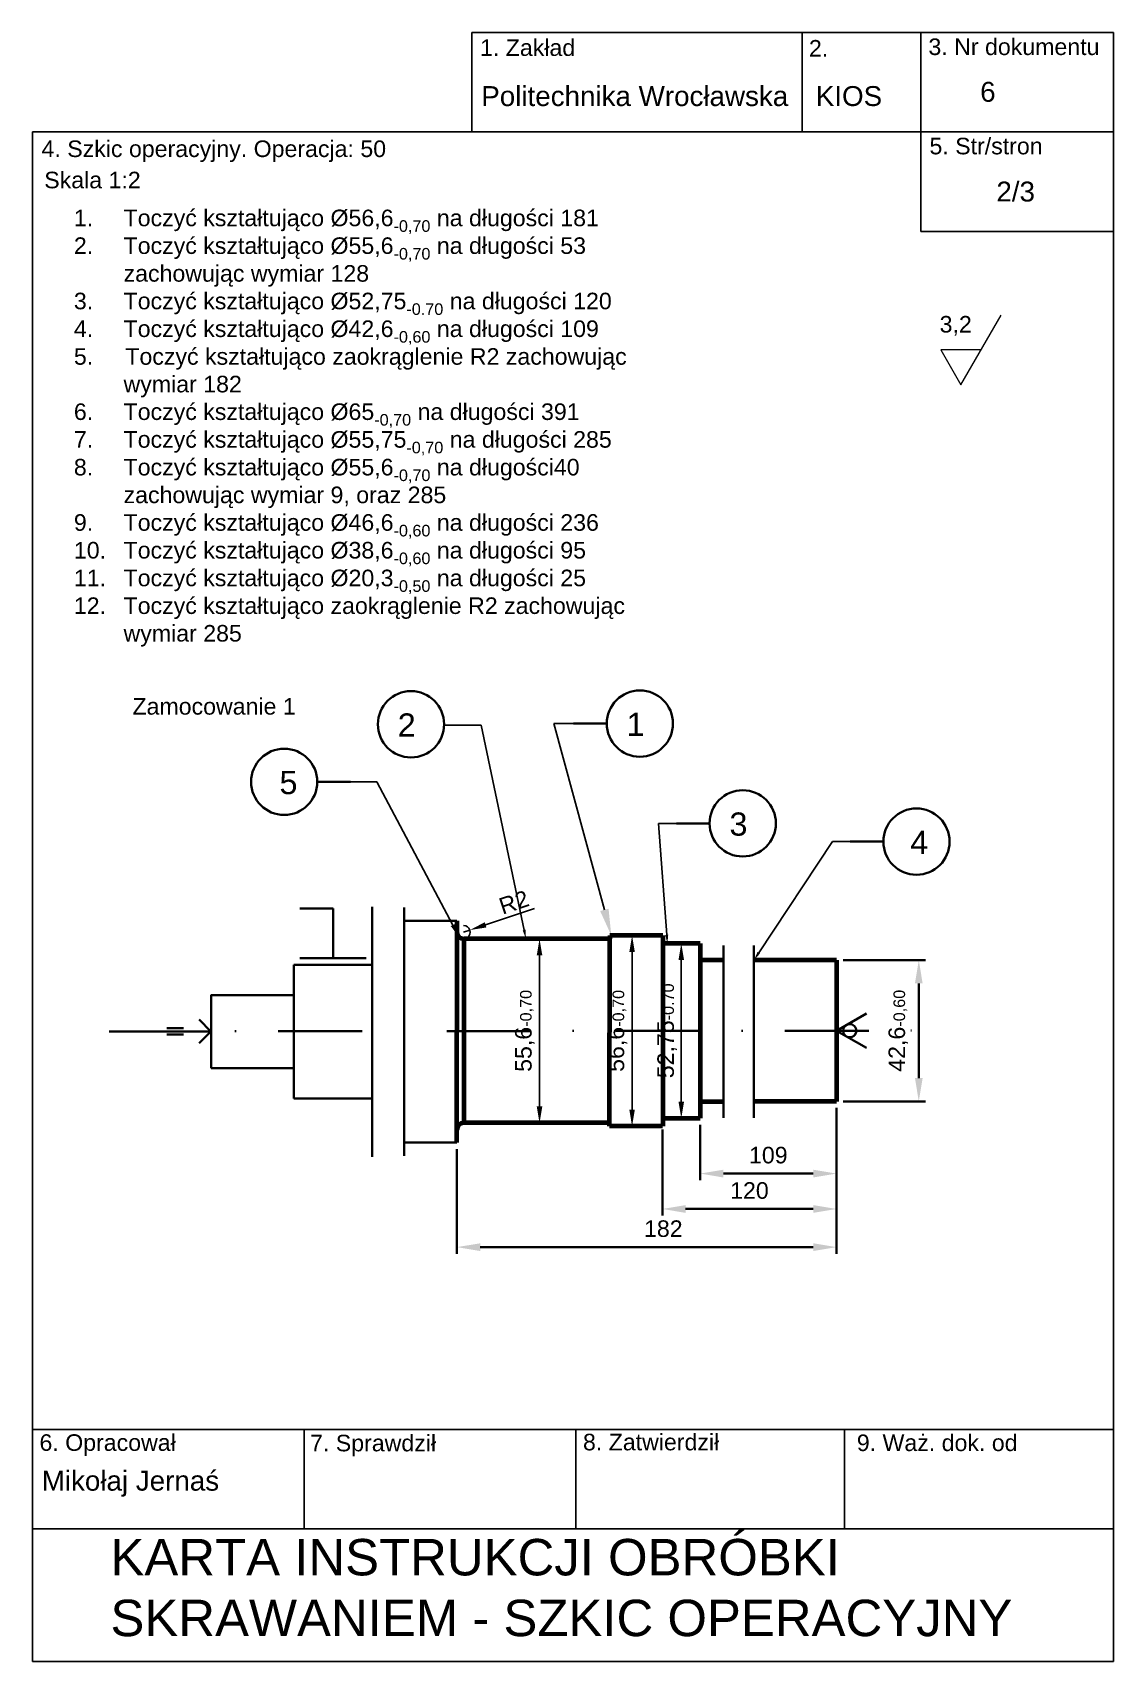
# Model space of a CAD drawing. Header units: millimetres. Extents: x 1335 to 6286, y 608 to 2939.
# Drawn here: x 3368.6 to 3531.8, y 1790.5 to 2036.3 of the extents above; entities that cross this region are included whole.
import ezdxf
from ezdxf import colors
from ezdxf.entities.mleader import LeaderData, LeaderLine
from ezdxf.math import Vec2, Vec3

# ---------------------------------------------------------------- set-up
doc = ezdxf.new("R2010")
doc.units = ezdxf.units.MM
doc.linetypes.add('DASHDOT', pattern=[25.4, 12.7, -6.35, 0, -6.35])
for name, color, linetype, lineweight in [('01.1 CIĄG. Z PRZERWANIEM', 255, 'Amzigzag', 35), ('01.1 CIĄGŁA CIENKA', 255, 'Continuous', 35), ('01.2 CIĄGŁA GRUBA', 7, 'Continuous', 70), ('04.1 DŁ. K+K CIENKA', 255, 'DASHDOT', 35)]:
    doc.layers.add(name, color=color, linetype=linetype, lineweight=lineweight)
doc.layers.add('Default', color=7, linetype='Continuous')
doc.styles.get("Standard").update_dxf_attribs({"font": 'arial.ttf'})
doc.linetypes.add('Amzigzag', pattern='A,0.0001,[136,genltshp.shx,S=0.04,R=0,X=0,Y=0],-11', length=11.0001)
doc.dimstyles.new('AM_ISO$0', dxfattribs={"dimscale": 100, "dimtxt": 3.5, "dimasz": 3.5, "dimexe": 1, "dimexo": 1, "dimgap": 1.5, "dimtad": 1, "dimdsep": 46, "dimtxsty": 'Standard', "dimcen": 0, "dimclrd": 256, "dimclre": 256, "dimclrt": 2, "dimadec": 0, "dimazin": 2, "dimtp": 0.1, "dimtm": 0.1, "dimtfac": 0.71, "dimtmove": 0, "dimatfit": 3, "dimfxl": 1, "dimlwd": -1, "dimlwe": -1, "dimarcsym": 1})
doc.dimstyles.new('ISO-25', dxfattribs={"dimtxt": 2.5, "dimasz": 2.5, "dimexe": 1.25, "dimexo": 0.625, "dimtad": 1, "dimtxsty": 'Standard', "dimcen": 2.5, "dimadec": 0, "dimazin": 0, "dimtfac": 1, "dimtmove": 0, "dimatfit": 3, "dimfxl": 1, "dimarcsym": 0})
doc.dimstyles.new('ISO-25$0', dxfattribs={"dimtxt": 2.5, "dimasz": 2.5, "dimexe": 1.25, "dimexo": 0.625, "dimtad": 1, "dimtxsty": 'Standard', "dimcen": 2.5, "dimadec": 0, "dimazin": 0, "dimtfac": 1, "dimtmove": 0, "dimatfit": 3, "dimfxl": 1, "dimarcsym": 0})

# ---------------------------------------------------------------- blocks, each defined once
blk = doc.blocks.new('*D269')
at = {"layer": '01.1 CIĄGŁA CIENKA', "linetype": 'ByBlock', "transparency": 16777216}
for p, q in [((3489.98, 1872.98), (3489.98, 1863.08)), ((3469.4, 1871.43), (3469.4, 1863.08)), ((3472.9, 1864.08), (3486.48, 1864.08))]:
    blk.add_line(p, q, dxfattribs=at)
at = {"layer": '01.1 CIĄGŁA CIENKA', "transparency": 16777216}
for points in [[(3472.9, 1864.66), (3472.9, 1863.49), (3469.4, 1864.08)], [(3486.48, 1864.66), (3486.48, 1863.49), (3489.98, 1864.08)]]:
    blk.add_solid(points, dxfattribs=at)
at = {"layer": 'Defpoints', "color": 0, "transparency": 16777216}
for p in [(3489.98, 1873.98), (3469.4, 1872.43), (3489.98, 1864.08)]:
    blk.add_point(p, dxfattribs=at)
at = {"layer": '01.1 CIĄGŁA CIENKA', "color": 2, "transparency": 16777216, "insert": (3479.69, 1866.85), "char_height": 3.5, "attachment_point": 5}
blk.add_mtext('{\\H0.71429x;109}', dxfattribs=at)
blk = doc.blocks.new('*D270')
at = {"layer": '01.1 CIĄGŁA CIENKA', "linetype": 'ByBlock', "transparency": 16777216}
for p, q in [((3489.98, 1872.98), (3489.98, 1857.74)), ((3463.7, 1870.71), (3463.7, 1857.74)), ((3486.48, 1858.74), (3467.2, 1858.74))]:
    blk.add_line(p, q, dxfattribs=at)
at = {"layer": '01.1 CIĄGŁA CIENKA', "transparency": 16777216}
for points in [[(3467.2, 1859.32), (3467.2, 1858.15), (3463.7, 1858.74)], [(3486.48, 1859.32), (3486.48, 1858.15), (3489.98, 1858.74)]]:
    blk.add_solid(points, dxfattribs=at)
at = {"layer": 'Defpoints', "color": 0, "transparency": 16777216}
for p in [(3489.98, 1873.98), (3463.7, 1871.71), (3463.7, 1858.74)]:
    blk.add_point(p, dxfattribs=at)
at = {"layer": '01.1 CIĄGŁA CIENKA', "color": 2, "transparency": 16777216, "insert": (3476.84, 1861.51), "char_height": 3.5, "attachment_point": 5}
blk.add_mtext('{\\H0.71429x;120}', dxfattribs=at)
blk = doc.blocks.new('*D271')
at = {"layer": '01.1 CIĄGŁA CIENKA', "linetype": 'ByBlock', "transparency": 16777216}
for p, q in [((3489.98, 1873.98), (3489.98, 1851.98)), ((3432.69, 1867.76), (3432.69, 1851.98)), ((3436.19, 1852.98), (3486.48, 1852.98))]:
    blk.add_line(p, q, dxfattribs=at)
at = {"layer": '01.1 CIĄGŁA CIENKA', "transparency": 16777216}
for points in [[(3436.19, 1853.56), (3436.19, 1852.39), (3432.69, 1852.98)], [(3486.48, 1853.56), (3486.48, 1852.39), (3489.98, 1852.98)]]:
    blk.add_solid(points, dxfattribs=at)
at = {"layer": 'Defpoints', "color": 0, "transparency": 16777216}
for p in [(3489.98, 1874.98), (3432.69, 1868.76), (3489.98, 1852.98)]:
    blk.add_point(p, dxfattribs=at)
at = {"layer": '01.1 CIĄGŁA CIENKA', "color": 2, "transparency": 16777216, "insert": (3463.84, 1855.75), "char_height": 3.5, "attachment_point": 5}
blk.add_mtext('{\\H0.71429x;182}', dxfattribs=at)
blk = doc.blocks.new('*D272')
at = {"layer": '01.1 CIĄGŁA CIENKA', "linetype": 'ByBlock', "transparency": 16777216}
for p, q in [((3490.98, 1896.28), (3503.41, 1896.28)), ((3502.41, 1892.78), (3502.41, 1878.48)), ((3490.98, 1874.98), (3503.41, 1874.98))]:
    blk.add_line(p, q, dxfattribs=at)
at = {"layer": '01.1 CIĄGŁA CIENKA', "transparency": 16777216}
for points in [[(3501.83, 1892.78), (3502.99, 1892.78), (3502.41, 1896.28)], [(3501.83, 1878.48), (3502.99, 1878.48), (3502.41, 1874.98)]]:
    blk.add_solid(points, dxfattribs=at)
at = {"layer": 'Defpoints', "color": 0, "transparency": 16777216}
for p in [(3489.98, 1896.28), (3489.98, 1874.98), (3502.41, 1874.98)]:
    blk.add_point(p, dxfattribs=at)
at = {"layer": '01.1 CIĄGŁA CIENKA', "color": 2, "transparency": 16777216, "insert": (3499.32, 1885.63), "char_height": 3.5, "attachment_point": 5, "rotation": 90}
blk.add_mtext('{\\H0.71429x;42,6\\H0.7x;\\S^ -0,60;}', dxfattribs=at)
blk = doc.blocks.new('*D273')
at = {"layer": '01.1 CIĄGŁA CIENKA', "color": 0, "lineweight": -2, "transparency": 16777216}
for p, q in [((3465.95, 1898.81), (3465.3, 1898.81)), ((3466.55, 1896.31), (3466.55, 1874.93)), ((3467.17, 1872.43), (3467.8, 1872.43))]:
    blk.add_line(p, q, dxfattribs=at)
at = {"layer": '01.1 CIĄGŁA CIENKA', "color": 0, "transparency": 16777216}
for points in [[(3466.13, 1896.31), (3466.97, 1896.31), (3466.55, 1898.81)], [(3466.13, 1874.93), (3466.97, 1874.93), (3466.55, 1872.43)]]:
    blk.add_solid(points, dxfattribs=at)
at = {"layer": 'Defpoints', "color": 0, "transparency": 16777216}
for p in [(3466.57, 1898.81), (3466.55, 1872.43), (3466.55, 1872.43)]:
    blk.add_point(p, dxfattribs=at)
at = {"layer": '01.1 CIĄGŁA CIENKA', "color": 0, "transparency": 16777216, "insert": (3464.42, 1885.62), "char_height": 2.5, "attachment_point": 5, "rotation": 90}
blk.add_mtext('52,75{\\H0.7x;\\S^ -0.70;}', dxfattribs=at)
blk = doc.blocks.new('*D274')
at = {"layer": '01.1 CIĄGŁA CIENKA', "color": 0, "lineweight": -2, "transparency": 16777216}
for p, q in [((3444.37, 1904.07), (3437.01, 1901.62)), ((3433.69, 1900.51), (3434.64, 1900.83))]:
    blk.add_line(p, q, dxfattribs=at)
blk.add_arc((3433.69, 1900.51), 1, 305.8099, 90.0568, dxfattribs=at)
at = {"layer": '01.1 CIĄGŁA CIENKA', "color": 0, "transparency": 16777216}
blk.add_solid([(3436.88, 1902.01), (3437.14, 1901.22), (3434.64, 1900.83)], dxfattribs=at)
at = {"layer": 'Defpoints', "color": 0, "transparency": 16777216}
for p in [(3433.69, 1900.51), (3434.64, 1900.83)]:
    blk.add_point(p, dxfattribs=at)
at = {"layer": '01.1 CIĄGŁA CIENKA', "color": 0, "transparency": 16777216, "insert": (3441.28, 1905.02), "char_height": 2.5, "attachment_point": 5, "rotation": 18.4371}
blk.add_mtext('R2', dxfattribs=at)
blk = doc.blocks.new('*D275')
at = {"layer": '01.1 CIĄGŁA CIENKA', "color": 0, "lineweight": -2, "transparency": 16777216}
for p, q in [((3445.35, 1899.51), (3446.4, 1899.51)), ((3445.15, 1897.01), (3445.15, 1874.21)), ((3445.35, 1871.71), (3446.4, 1871.71))]:
    blk.add_line(p, q, dxfattribs=at)
at = {"layer": '01.1 CIĄGŁA CIENKA', "color": 0, "transparency": 16777216}
for points in [[(3444.73, 1897.01), (3445.57, 1897.01), (3445.15, 1899.51)], [(3444.73, 1874.21), (3445.57, 1874.21), (3445.15, 1871.71)]]:
    blk.add_solid(points, dxfattribs=at)
at = {"layer": 'Defpoints', "color": 0, "transparency": 16777216}
for p in [(3444.72, 1899.51), (3444.72, 1871.71), (3445.15, 1871.71)]:
    blk.add_point(p, dxfattribs=at)
at = {"layer": '01.1 CIĄGŁA CIENKA', "color": 0, "transparency": 16777216, "insert": (3442.94, 1885.61), "char_height": 2.5, "attachment_point": 5, "rotation": 90}
blk.add_mtext('55,6{\\H0.7x;\\S^ -0,70;}', dxfattribs=at)
blk = doc.blocks.new('*D332')
at = {"layer": '01.1 CIĄGŁA CIENKA', "color": 0, "lineweight": -2, "transparency": 16777216}
for p, q in [((3459.01, 1900.01), (3457.87, 1900.01)), ((3459.12, 1897.51), (3459.12, 1873.71)), ((3459.01, 1871.21), (3457.87, 1871.21))]:
    blk.add_line(p, q, dxfattribs=at)
at = {"layer": '01.1 CIĄGŁA CIENKA', "color": 0, "transparency": 16777216}
for points in [[(3458.71, 1897.51), (3459.54, 1897.51), (3459.12, 1900.01)], [(3458.71, 1873.71), (3459.54, 1873.71), (3459.12, 1871.21)]]:
    blk.add_solid(points, dxfattribs=at)
at = {"layer": 'Defpoints', "color": 0, "transparency": 16777216}
for p in [(3459.63, 1900.01), (3459.12, 1871.21), (3459.63, 1871.21)]:
    blk.add_point(p, dxfattribs=at)
at = {"layer": '01.1 CIĄGŁA CIENKA', "color": 0, "transparency": 16777216, "insert": (3456.91, 1885.61), "char_height": 2.5, "attachment_point": 5, "rotation": 90}
blk.add_mtext('56,6{\\H0.7x;\\S^ -0,70;}', dxfattribs=at)

msp = doc.modelspace()

# ---------------------------------------------------------------- linework, layer by layer
at = {"layer": '01.1 CIĄG. Z PRZERWANIEM'}
for p, q in [((3419.89, 1866.628), (3419.89, 1904.318)), ((3424.699, 1904.234), (3424.699, 1866.743)), ((3472.926, 1872.484), (3472.926, 1898.484)), ((3477.508, 1898.484), (3477.508, 1872.484))]:
    msp.add_line(p, q, dxfattribs=at)
at = {"layer": '01.1 CIĄGŁA CIENKA', "linetype": 'Continuous', "lineweight": 20}
for p, q in [((3508.762, 1983.125), (3514.824, 1993.625)), ((3505.731, 1988.375), (3508.762, 1983.125)), ((3505.731, 1988.375), (3508.762, 1983.125)), ((3511.793, 1988.375), (3505.731, 1988.375))]:
    msp.add_line(p, q, dxfattribs=at)
at = {"layer": '01.1 CIĄGŁA CIENKA'}
for p, q in [((3450.3, 1931.989), (3455.3, 1931.989)), ((3416.602, 1923.19), (3411.602, 1923.19)), ((3465.83, 1916.926), (3470.83, 1916.926)), ((3492.057, 1914.172), (3497.057, 1914.172)), ((3413.981, 1904.08), (3408.981, 1904.08)), ((3413.981, 1896.58), (3413.981, 1904.08)), ((3432.688, 1902.209), (3424.699, 1902.209)), ((3408.073, 1895.58), (3408.073, 1875.43)), ((3408.073, 1895.58), (3419.89, 1895.58)), ((3408.981, 1896.58), (3413.981, 1896.58)), ((3413.981, 1896.58), (3418.981, 1896.58)), ((3395.568, 1879.973), (3395.568, 1891.038)), ((3395.568, 1891.029), (3395.568, 1891.029)), ((3395.568, 1891.022), (3408.068, 1891.022)), ((3489.984, 1885.641), (3494.498, 1888.247)), ((3395.531, 1885.543), (3387.883, 1885.543)), ((3388.883, 1886.043), (3391.383, 1886.043)), ((3395.531, 1885.543), (3393.763, 1887.31)), ((3395.531, 1885.543), (3393.763, 1883.775)), ((3463.724, 1885.612), (3466.977, 1885.612)), ((3489.984, 1885.641), (3494.498, 1883.035)), ((3388.883, 1885.043), (3391.383, 1885.043)), ((3395.568, 1879.973), (3408.068, 1879.973)), ((3408.073, 1875.43), (3419.89, 1875.43)), ((3424.699, 1868.759), (3432.688, 1868.759))]:
    msp.add_line(p, q, dxfattribs=at)
for centre, radius in [((3425.745, 1931.876), 5), ((3460.3, 1931.989), 5), ((3406.602, 1923.19), 5), ((3475.83, 1916.926), 5), ((3502.057, 1914.172), 5), ((3491.984, 1885.641), 1)]:
    msp.add_circle(centre, radius, dxfattribs=at)
at = {"layer": '01.2 CIĄGŁA GRUBA'}
for p, q in [((3432.688, 1902.209), (3432.688, 1885.484)), ((3463.749, 1900.012), (3455.749, 1900.012)), ((3455.749, 1900.012), (3455.749, 1899.512)), ((3463.749, 1900.012), (3463.749, 1871.212)), ((3455.749, 1899.512), (3433.699, 1899.512)), ((3433.699, 1899.512), (3433.699, 1871.712)), ((3433.699, 1899.362), (3433.699, 1871.862)), ((3455.699, 1871.212), (3455.749, 1899.512)), ((3469.4, 1898.805), (3463.748, 1898.805)), ((3469.4, 1898.8), (3469.398, 1872.427)), ((3472.926, 1896.277), (3469.399, 1896.277)), ((3489.985, 1896.277), (3477.508, 1896.277)), ((3489.985, 1896.277), (3489.985, 1874.977)), ((3432.688, 1868.759), (3432.688, 1885.484)), ((3469.399, 1874.977), (3472.926, 1874.977)), ((3489.985, 1874.977), (3477.508, 1874.977)), ((3455.699, 1871.712), (3433.699, 1871.712)), ((3463.699, 1871.212), (3455.699, 1871.212)), ((3463.701, 1872.431), (3469.398, 1872.427))]:
    msp.add_line(p, q, dxfattribs=at)
for centre, start, end in [((3433.688, 1900.512), 180, 270), ((3433.688, 1870.712), 90, 180)]:
    msp.add_arc(centre, 1, start, end, dxfattribs=at)
at = {"layer": '04.1 DŁ. K+K CIENKA'}
msp.add_line((3380.174, 1885.527), (3501.949, 1885.651), dxfattribs=at)
at = {"layer": 'Default'}
for p, q in [((3434.931, 2021.255), (3434.931, 2036.255)), ((3434.931, 2036.255), (3438.771, 2036.255)), ((3438.771, 2036.255), (3460.203, 2036.255)), ((3460.203, 2036.255), (3531.797, 2036.255)), ((3484.811, 2036.255), (3484.811, 2021.255)), ((3502.708, 2036.255), (3502.708, 2021.255)), ((3531.797, 2021.255), (3531.797, 2036.255)), ((3531.797, 2021.255), (3368.61, 2021.255)), ((3368.61, 2021.255), (3368.61, 1790.463)), ((3450.203, 2021.255), (3460.203, 2021.255)), ((3502.708, 2021.255), (3502.708, 2006.255)), ((3531.797, 1790.463), (3531.797, 2021.255)), ((3502.708, 2006.255), (3531.797, 2006.255)), ((3368.61, 1810.463), (3368.61, 1825.463)), ((3368.61, 1825.463), (3531.797, 1825.463)), ((3409.61, 1825.463), (3409.61, 1810.463)), ((3450.61, 1825.463), (3450.61, 1810.463)), ((3491.203, 1825.463), (3491.203, 1810.463)), ((3368.61, 1790.463), (3368.61, 1810.463)), ((3368.61, 1810.463), (3531.797, 1810.463)), ((3368.61, 1790.463), (3531.797, 1790.463))]:
    msp.add_line(p, q, dxfattribs=at)

# ---------------------------------------------------------------- texts
at = {"layer": '01.1 CIĄGŁA CIENKA'}
for s, width, gutter_width, insert, char_height, attachment_point in [('3,2', 6.23728, 12.5, (3505.556, 1993.495), 2.5, 1), ('Zamocowanie 1', 29.12273, 12.5, (3383.691, 1935.834), 2.5, 1), ('2', 3.46461, 0.5, (3426.458, 1933.519), 3.5, 3), ('1', 3.46461, 0.5, (3461.014, 1933.632), 3.5, 3), ('5', 3.46461, 0.5, (3405.889, 1924.833), 3.5, 1), ('3', 3.46461, 0.5, (3476.543, 1918.569), 3.5, 3), ('4', 3.46461, 0.5, (3501.116, 1915.814), 3.5, 1)]:
    msp.add_mtext_dynamic_manual_height_columns(s, width=width, gutter_width=gutter_width, heights=[0], dxfattribs=dict(at, insert=insert, char_height=char_height, attachment_point=attachment_point))
at = {"layer": 'Default', "attachment_point": 1}
for s, width, heights, insert, char_height in [('1. Zakład', 23.43622, [6.501], (3436.168, 2035.231), 2.5), ('2.', 23.43622, [6.501], (3485.823, 2035.131), 2.5), ('3. Nr dokumentu', 31.85449, [7.043], (3503.869, 2035.365), 2.5), ('Politechnika Wrocławska', 51.87466, [5.184], (3436.353, 2028.169), 3), ('KIOS', 51.87466, [5.184], (3486.859, 2028.176), 3), ('6', 51.87466, [5.184], (3511.674, 2028.818), 3), ('5. Str/stron', 31.85449, [7.043], (3504.024, 2020.382), 2.5), ('4. Szkic operacyjny. Operacja: 50', 86.97325, [5.587], (3369.966, 2019.972), 2.5), ('Skala 1:2 ', 31.85449, [7.043], (3370.377, 2015.258), 2.5), ('     2/3', 51.87466, [5.184], (3508.303, 2013.768), 3), ('\\A1;\\pi-7.5,l10,t10;1.^IToczyć kształtująco Ø56,6{\\H0.7x;\\S^ -0,70;\\H1.42857x; na długości 181}\\P2.^IToczyć kształtująco Ø55,6{\\H0.7x;\\S^ -0,70;} na długości 53\\P^Izachowując wymiar 128\\P3.^IToczyć kształtująco Ø52,75{\\H0.7x;\\S^ -0.70;} na długości 120\\P4.^IToczyć kształtująco Ø42,6{\\H0.7x;\\S^ -0,60;\\H1.42857x; na długości 109\\P}5.     Toczyć kształtująco zaokrąglenie R2 zachowując wymiar 182\\P6. ^IToczyć kształtująco Ø65{\\H0.7x;\\S^ -0,70;\\H1.42857x; na długości 391\\P}7.^IToczyć kształtująco Ø55,75{\\H0.7x;\\S^ -0,70;} na długości 285\\P8.^IToczyć kształtująco Ø55,6{\\H0.7x;\\S^ -0,70;} na długości40 zachowując wymiar 9, oraz 285\\P9.^IToczyć kształtująco Ø46,6{\\H0.7x;\\S^ -0,60;} na długości 236\\P10.^IToczyć kształtująco Ø38,6{\\H0.7x;\\S^ -0,60;} na długości 95\\P11.^IToczyć kształtująco Ø20,3{\\H0.7x;\\S^ -0,50;} na długości 25\\P12.^IToczyć kształtująco zaokrąglenie R2 zachowując wymiar 285', 95.03923, [75.788], (3372.35, 2009.537), 2.5), ('6. Opracował', 23.43622, [6.501], (3369.658, 1824.737), 2.5), ('7. Sprawdził', 23.43622, [6.501], (3410.51, 1824.665), 2.5), ('8. Zatwierdził', 23.43622, [6.501], (3451.71, 1824.816), 2.5), ('9. Waż. dok. od', 26.11798, [4.671], (3493.056, 1824.707), 2.5), ('Mikołaj Jernaś', 51.87466, [5.184], (3369.994, 1819.231), 3), ('KARTA INSTRUKCJI OBRÓBKI SKRAWANIEM - SZKIC OPERACYJNY', 163.18648, [0], (3380.366, 1808.944), 5.5)]:
    msp.add_mtext_dynamic_manual_height_columns(s, width=width, gutter_width=12.5, heights=heights, dxfattribs=dict(at, insert=insert, char_height=char_height))

# ---------------------------------------------------------------- dimensions: what is measured, and where the dimension line sits
at = {"layer": '01.1 CIĄGŁA CIENKA'}
dim = msp.add_radius_dim(center=(3433.688, 1900.512), mpoint=(3434.637, 1900.828), text='R2', dimstyle='ISO-25', dxfattribs=at)
dim.commit()
dim.dimension.update_dxf_attribs({"geometry": '*D274', "text_midpoint": (3441.278, 1905.024)})
for base, p1, p2, text, picture, middle in [((3459.123, 1871.212), (3459.632, 1900.012), (3459.632, 1871.212), '56,6{\\H0.7x;\\S^ -0,70;}', '*D332', (3456.908, 1885.612)), ((3445.151, 1871.712), (3444.724, 1899.512), (3444.724, 1871.712), '55,6{\\H0.7x;\\S^ -0,70;}', '*D275', (3442.935, 1885.612)), ((3466.549, 1872.429), (3466.574, 1898.805), (3466.549, 1872.429), '52,75{\\H0.7x;\\S^ -0.70;}', '*D273', (3464.422, 1885.617))]:
    dim = msp.add_linear_dim(base=base, p1=p1, p2=p2, angle=90, text=text, dimstyle='ISO-25$0', dxfattribs=at)
    dim.commit()
    dim.dimension.update_dxf_attribs({"geometry": picture, "text_midpoint": middle})
dim = msp.add_linear_dim(base=(3502.411, 1874.977), p1=(3489.985, 1896.277), p2=(3489.985, 1874.977), angle=90, text='{\\H0.71429x;42,6\\H0.7x;\\S^ -0,60;}', dimstyle='AM_ISO$0', override={"dimscale": 1, "dimtdec": 3}, dxfattribs=at)
dim.commit()
dim.dimension.update_dxf_attribs({"geometry": '*D272', "text_midpoint": (3499.32, 1885.627)})
for base, p1, p2, text, picture, middle in [((3489.985, 1852.977), (3432.688, 1868.759), (3489.985, 1874.977), '{\\H0.71429x;182}', '*D271', (3463.842, 1852.977)), ((3463.7, 1858.738), (3489.985, 1873.984), (3463.7, 1871.712), '{\\H0.71429x;120}', '*D270', (3476.842, 1858.738)), ((3489.985, 1864.075), (3469.398, 1872.427), (3489.985, 1873.984), '{\\H0.71429x;109}', '*D269', (3479.692, 1864.075))]:
    dim = msp.add_linear_dim(base=base, p1=p1, p2=p2, text=text, dimstyle='AM_ISO$0', override={"dimscale": 1, "dimtdec": 3}, dxfattribs=at)
    dim.commit()
    dim.dimension.update_dxf_attribs({"geometry": picture, "text_midpoint": middle, "dimtype": 160})

# ---------------------------------------------------------------- leaders
ml = msp.add_multileader_mtext('Standard', dxfattribs=at)
ml.set_content('', color=256)
ml.set_leader_properties()
ml.build(insert=Vec2(0, 0))
ml.multileader.update_dxf_attribs({"dogleg_length": 0.36, "arrow_head_size": 1.35, "scale": 15})
ctx = ml.context
ctx.base_point, ctx.scale, ctx.char_height, ctx.arrow_head_size, ctx.landing_gap_size, ctx.plane_origin = Vec3(3429.591, 1931.769), 15, 1.35, 1.35, 0.675, Vec3(3443.102, 1900.472)
ctx.text_align_type = 2
notes = []
notes.append((ctx, [(1, (1, 1, 0), (3436.341, 1931.769), (-1, 0), 5.4, [(0, [(3443.102, 1899.512)], 0, [])])]))
ctx.mtext.insert, ctx.mtext.alignment, ctx.mtext.flow_direction = Vec3(3430.266, 1932.444), 3, 5
ml = msp.add_multileader_mtext('Standard', dxfattribs=at)
ml.set_content('', color=256)
ml.set_leader_properties()
ml.build(insert=Vec2(0, 0))
ctx = ml.context
ctx.base_point, ctx.plane_origin = Vec3(3455.3, 1931.989), Vec3(3455.986, 1900.012)
notes.append((ctx, [(1, (1, 1, 0), (3447.3, 1931.989), (1, 0), 8, [(0, [(3455.986, 1900.012)], 0, [])])]))
ctx.mtext.insert, ctx.mtext.flow_direction = Vec3(3457.3, 1933.989), 5
ml = msp.add_multileader_mtext('Standard', dxfattribs=at)
ml.set_content('', color=256)
ml.set_leader_properties()
ml.build(insert=Vec2(0, 0))
ml.multileader.update_dxf_attribs({"arrow_head_size": 2})
ctx = ml.context
ctx.base_point, ctx.char_height, ctx.arrow_head_size, ctx.landing_gap_size, ctx.plane_origin = Vec3(3414.602, 1923.19), 2, 2, 1, Vec3(3432.981, 1899.805)
ctx.text_align_type = 2
notes.append((ctx, [(0, (1, 1, 0), (3420.602, 1923.19), (-1, 0), 4, [(0, [(3432.981, 1899.805)], 0, [])])]))
ctx.mtext.insert, ctx.mtext.alignment, ctx.mtext.flow_direction = Vec3(3415.602, 1924.19), 3, 5
ml = msp.add_multileader_mtext('Standard', dxfattribs=at)
ml.set_content('', color=256)
ml.set_leader_properties()
ml.build(insert=Vec2(0, 0))
ml.multileader.update_dxf_attribs({"dogleg_length": 0.36, "arrow_head_size": 1.35, "scale": 15})
ctx = ml.context
ctx.base_point, ctx.scale, ctx.char_height, ctx.arrow_head_size, ctx.landing_gap_size, ctx.plane_origin = Vec3(3465.83, 1916.926), 15, 1.35, 1.35, 0.675, Vec3(3466.549, 1899.738)
notes.append((ctx, [(0, (1, 1, 0), (3463.13, 1916.926), (1, 0), 2.7, [(0, [(3464.458, 1898.765)], 0, [])])]))
ctx.mtext.insert, ctx.mtext.flow_direction = Vec3(3466.505, 1917.601), 5
ml = msp.add_multileader_mtext('Standard', dxfattribs=at)
ml.set_content('', color=256)
ml.set_leader_properties()
ml.build(insert=Vec2(0, 0))
ml.multileader.update_dxf_attribs({"dogleg_length": 0.36, "arrow_head_size": 1.35, "scale": 15})
ctx = ml.context
ctx.base_point, ctx.scale, ctx.char_height, ctx.arrow_head_size, ctx.landing_gap_size, ctx.plane_origin = Vec3(3492.057, 1914.172), 15, 1.35, 1.35, 0.675, Vec3(3481.171, 1896.984)
notes.append((ctx, [(1, (1, 1, 0), (3489.357, 1914.172), (1, 0), 2.7, [(0, [(3477.508, 1896.277)], 0, [])])]))
ctx.mtext.insert, ctx.mtext.text_direction, ctx.mtext.flow_direction, ctx.mtext.extrusion = Vec3(3492.732, 1914.847), Vec3(-1, 0), 5, Vec3(0, 0, -1)
for ctx, leaders in notes:
    for number, flags, end, landing, length, lines in leaders:
        leader = LeaderData()
        leader.index, (leader.has_last_leader_line, leader.has_dogleg_vector, leader.attachment_direction) = number, flags
        leader.last_leader_point, leader.dogleg_vector, leader.dogleg_length = Vec3(end), Vec3(landing), length
        for number, points, colour, breaks in lines:
            line = LeaderLine()
            line.index, line.vertices, line.color, line.breaks = number, Vec3.list(points), colors.encode_raw_color(colour), breaks
            leader.lines.append(line)
        ctx.leaders.append(leader)

doc.saveas('drawing.dxf')
